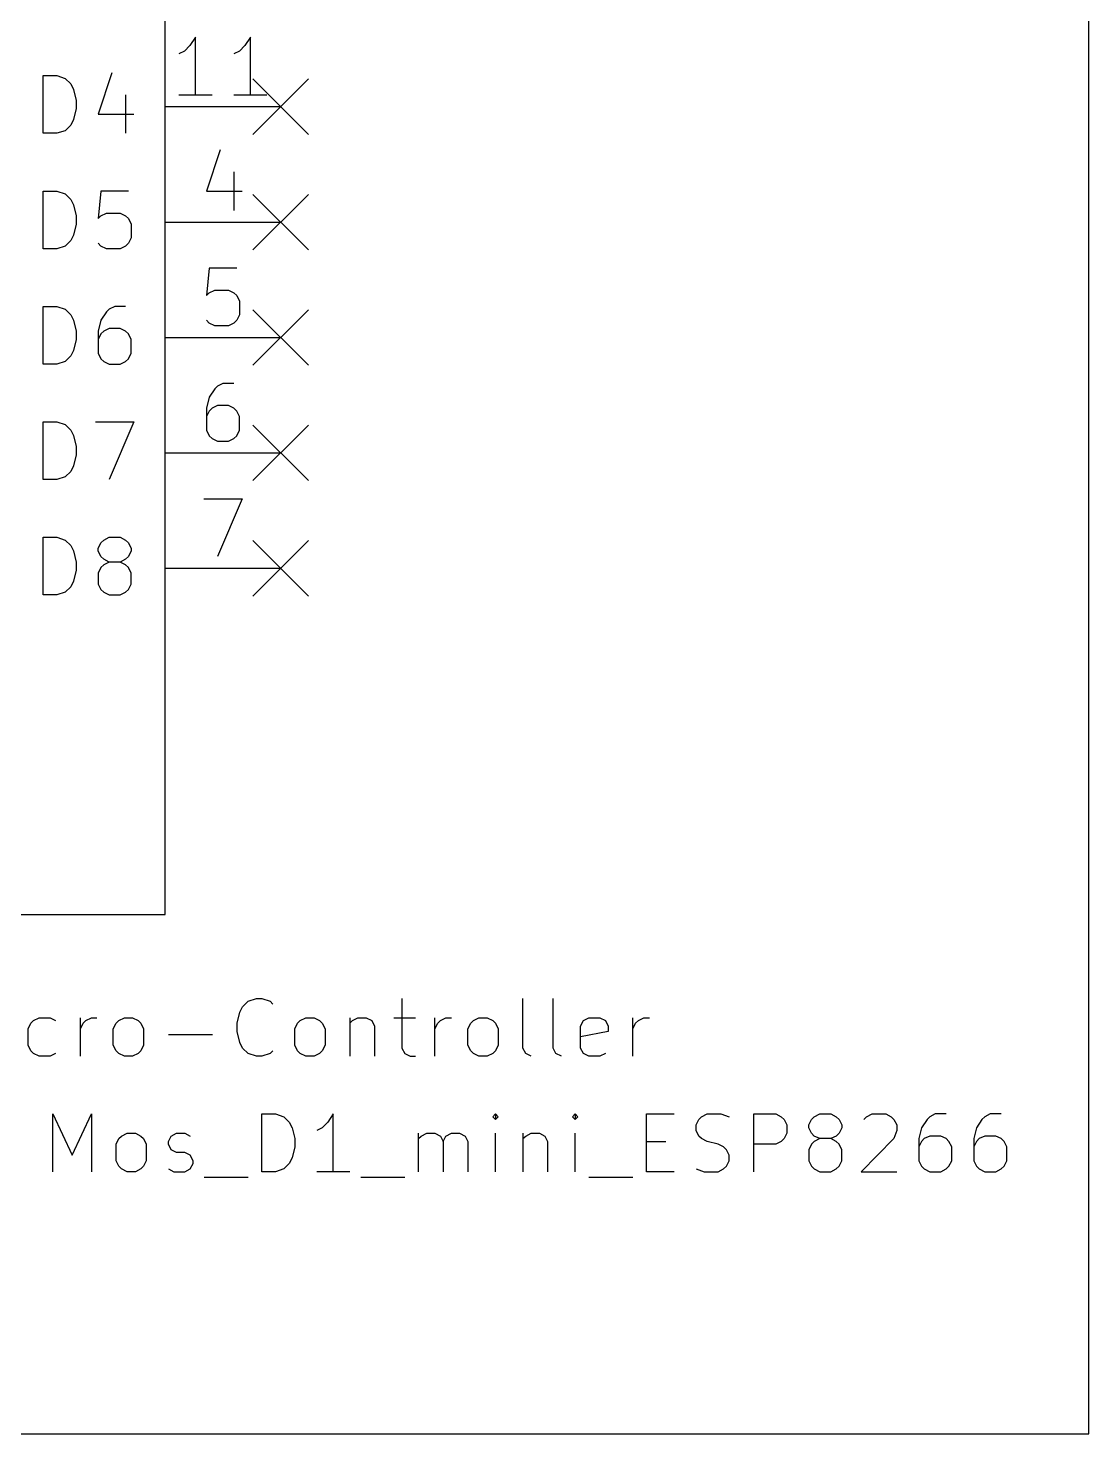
# Model space of a CAD drawing. Extents: x 0.4 to 11.3, y -7.9 to -0.4.
# Drawn here: x 4.981 to 5.9, y -5.8 to -4.582 of the extents above; entities that cross this region are included whole.
import ezdxf

# ---------------------------------------------------------------- set-up
doc = ezdxf.new("R2010")
doc.units = 0
doc.header["$MEASUREMENT"] = 0
for name, color, linetype in [('BLUE2', 5, 'CONTINUOUS'), ('BLUE3', 171, 'CONTINUOUS'), ('CYAN2', 4, 'CONTINUOUS'), ('LYELLOW', 51, 'CONTINUOUS'), ('RED2', 1, 'CONTINUOUS'), ('RED3', 11, 'CONTINUOUS')]:
    doc.layers.add(name, color=color, linetype=linetype)

msp = doc.modelspace()

# ---------------------------------------------------------------- linework, layer by layer
at = {"layer": 'BLUE2', "linetype": 'CONTINUOUS'}
for p, q in [((5.176, -4.626), (5.224, -4.674)), ((5.224, -4.626), (5.176, -4.674)), ((5.176, -4.726), (5.224, -4.774)), ((5.224, -4.726), (5.176, -4.774)), ((5.176, -4.826), (5.224, -4.874)), ((5.224, -4.826), (5.176, -4.874)), ((5.176, -4.926), (5.224, -4.974)), ((5.224, -4.926), (5.176, -4.974)), ((5.176, -5.026), (5.224, -5.074)), ((5.224, -5.026), (5.176, -5.074))]:
    msp.add_line(p, q, dxfattribs=at)
at = {"layer": 'BLUE3', "linetype": 'CONTINUOUS'}
for p, q in [((5.9, -5.8), (5.9, -3.45)), ((3.8, -5.8), (5.9, -5.8))]:
    msp.add_line(p, q, dxfattribs=at)
at = {"layer": 'CYAN2', "linetype": 'CONTINUOUS'}
for p, q in [((4.9943, -4.6731), (4.9943, -4.6231)), ((4.9943, -4.6231), (5.0062, -4.6231)), ((4.9943, -4.6731), (4.9943, -4.6231)), ((4.9943, -4.6231), (5.0062, -4.6231)), ((5.0062, -4.6231), (5.0133, -4.6255)), ((5.0062, -4.6231), (5.0133, -4.6255)), ((5.0133, -4.6255), (5.0181, -4.6303)), ((5.0133, -4.6255), (5.0181, -4.6303)), ((5.0538, -4.6208), (5.0419, -4.6565)), ((5.0538, -4.6208), (5.0419, -4.6565)), ((5.0181, -4.6303), (5.0205, -4.635)), ((5.0181, -4.6303), (5.0205, -4.635)), ((5.0205, -4.635), (5.0229, -4.6446)), ((5.0205, -4.635), (5.0229, -4.6446)), ((5.0657, -4.6398), (5.0657, -4.6731)), ((5.0657, -4.6398), (5.0657, -4.6731)), ((5.0229, -4.6517), (5.0205, -4.6612)), ((5.0229, -4.6517), (5.0205, -4.6612)), ((5.0229, -4.6446), (5.0229, -4.6517)), ((5.0229, -4.6446), (5.0229, -4.6517)), ((5.0205, -4.6612), (5.0181, -4.666)), ((5.0205, -4.6612), (5.0181, -4.666)), ((5.0419, -4.6565), (5.0729, -4.6565)), ((5.0419, -4.6565), (5.0729, -4.6565)), ((5.0062, -4.6731), (4.9943, -4.6731)), ((5.0062, -4.6731), (4.9943, -4.6731)), ((5.0133, -4.6708), (5.0062, -4.6731)), ((5.0133, -4.6708), (5.0062, -4.6731)), ((5.0181, -4.666), (5.0133, -4.6708)), ((5.0181, -4.666), (5.0133, -4.6708)), ((4.9943, -4.7731), (4.9943, -4.7231)), ((4.9943, -4.7231), (5.0062, -4.7231)), ((4.9943, -4.7731), (4.9943, -4.7231)), ((4.9943, -4.7231), (5.0062, -4.7231)), ((5.0062, -4.7231), (5.0133, -4.7255)), ((5.0062, -4.7231), (5.0133, -4.7255)), ((5.0133, -4.7255), (5.0181, -4.7303)), ((5.0133, -4.7255), (5.0181, -4.7303)), ((5.0443, -4.7231), (5.0419, -4.7469)), ((5.0443, -4.7231), (5.0419, -4.7469)), ((5.0681, -4.7231), (5.0443, -4.7231)), ((5.0681, -4.7231), (5.0443, -4.7231)), ((5.0181, -4.7303), (5.0205, -4.735)), ((5.0181, -4.7303), (5.0205, -4.735)), ((5.0205, -4.735), (5.0229, -4.7446)), ((5.0205, -4.735), (5.0229, -4.7446)), ((5.0229, -4.7446), (5.0229, -4.7517)), ((5.0229, -4.7446), (5.0229, -4.7517)), ((5.0419, -4.7469), (5.0443, -4.7446)), ((5.0419, -4.7469), (5.0443, -4.7446)), ((5.0443, -4.7446), (5.049, -4.7422)), ((5.0443, -4.7446), (5.049, -4.7422)), ((5.049, -4.7422), (5.061, -4.7422)), ((5.049, -4.7422), (5.061, -4.7422)), ((5.061, -4.7422), (5.0657, -4.7446)), ((5.061, -4.7422), (5.0657, -4.7446)), ((5.0657, -4.7446), (5.0681, -4.7469)), ((5.0657, -4.7446), (5.0681, -4.7469)), ((5.0681, -4.7469), (5.0705, -4.7517)), ((5.0681, -4.7469), (5.0705, -4.7517)), ((5.0205, -4.7612), (5.0181, -4.766)), ((5.0205, -4.7612), (5.0181, -4.766)), ((5.0229, -4.7517), (5.0205, -4.7612)), ((5.0229, -4.7517), (5.0205, -4.7612)), ((5.0705, -4.7517), (5.0705, -4.7636)), ((5.0705, -4.7517), (5.0705, -4.7636)), ((5.0062, -4.7731), (4.9943, -4.7731)), ((5.0062, -4.7731), (4.9943, -4.7731)), ((5.0133, -4.7708), (5.0062, -4.7731)), ((5.0133, -4.7708), (5.0062, -4.7731)), ((5.0181, -4.766), (5.0133, -4.7708)), ((5.0181, -4.766), (5.0133, -4.7708)), ((5.0443, -4.7708), (5.0419, -4.7684)), ((5.0443, -4.7708), (5.0419, -4.7684)), ((5.049, -4.7731), (5.0443, -4.7708)), ((5.049, -4.7731), (5.0443, -4.7708)), ((5.061, -4.7731), (5.049, -4.7731)), ((5.061, -4.7731), (5.049, -4.7731)), ((5.0657, -4.7708), (5.061, -4.7731)), ((5.0657, -4.7708), (5.061, -4.7731)), ((5.0681, -4.7684), (5.0657, -4.7708)), ((5.0681, -4.7684), (5.0657, -4.7708)), ((5.0705, -4.7636), (5.0681, -4.7684)), ((5.0705, -4.7636), (5.0681, -4.7684)), ((4.9943, -4.8731), (4.9943, -4.8231)), ((4.9943, -4.8231), (5.0062, -4.8231)), ((4.9943, -4.8731), (4.9943, -4.8231)), ((4.9943, -4.8231), (5.0062, -4.8231)), ((5.0062, -4.8231), (5.0133, -4.8255)), ((5.0062, -4.8231), (5.0133, -4.8255)), ((5.0562, -4.8231), (5.0514, -4.8255)), ((5.0562, -4.8231), (5.0514, -4.8255)), ((5.0657, -4.8231), (5.0562, -4.8231)), ((5.0657, -4.8231), (5.0562, -4.8231)), ((5.0133, -4.8255), (5.0181, -4.8303)), ((5.0133, -4.8255), (5.0181, -4.8303)), ((5.0181, -4.8303), (5.0205, -4.835)), ((5.0181, -4.8303), (5.0205, -4.835)), ((5.0205, -4.835), (5.0229, -4.8446)), ((5.0205, -4.835), (5.0229, -4.8446)), ((5.0443, -4.835), (5.0419, -4.8446)), ((5.0443, -4.835), (5.0419, -4.8446)), ((5.049, -4.8279), (5.0443, -4.835)), ((5.049, -4.8279), (5.0443, -4.835)), ((5.0514, -4.8255), (5.049, -4.8279)), ((5.0514, -4.8255), (5.049, -4.8279)), ((5.0229, -4.8446), (5.0229, -4.8517)), ((5.0229, -4.8446), (5.0229, -4.8517)), ((5.0419, -4.8446), (5.0419, -4.8636)), ((5.0419, -4.8446), (5.0419, -4.8636)), ((5.0443, -4.8469), (5.0419, -4.8517)), ((5.0443, -4.8469), (5.0419, -4.8517)), ((5.0467, -4.8446), (5.0443, -4.8469)), ((5.0467, -4.8446), (5.0443, -4.8469)), ((5.0514, -4.8422), (5.0467, -4.8446)), ((5.0514, -4.8422), (5.0467, -4.8446)), ((5.061, -4.8422), (5.0514, -4.8422)), ((5.061, -4.8422), (5.0514, -4.8422)), ((5.0657, -4.8446), (5.061, -4.8422)), ((5.0657, -4.8446), (5.061, -4.8422)), ((5.0681, -4.8469), (5.0657, -4.8446)), ((5.0681, -4.8469), (5.0657, -4.8446)), ((5.0705, -4.8517), (5.0681, -4.8469)), ((5.0705, -4.8517), (5.0681, -4.8469)), ((5.0229, -4.8517), (5.0205, -4.8612)), ((5.0229, -4.8517), (5.0205, -4.8612)), ((5.0705, -4.8636), (5.0705, -4.8517)), ((5.0705, -4.8636), (5.0705, -4.8517)), ((5.0133, -4.8708), (5.0062, -4.8731)), ((5.0133, -4.8708), (5.0062, -4.8731)), ((5.0181, -4.866), (5.0133, -4.8708)), ((5.0181, -4.866), (5.0133, -4.8708)), ((5.0205, -4.8612), (5.0181, -4.866)), ((5.0205, -4.8612), (5.0181, -4.866)), ((5.0419, -4.8636), (5.0443, -4.8684)), ((5.0419, -4.8636), (5.0443, -4.8684)), ((5.0443, -4.8684), (5.0467, -4.8708)), ((5.0443, -4.8684), (5.0467, -4.8708)), ((5.0467, -4.8708), (5.0514, -4.8731)), ((5.0467, -4.8708), (5.0514, -4.8731)), ((5.061, -4.8731), (5.0657, -4.8708)), ((5.061, -4.8731), (5.0657, -4.8708)), ((5.0657, -4.8708), (5.0681, -4.8684)), ((5.0657, -4.8708), (5.0681, -4.8684)), ((5.0681, -4.8684), (5.0705, -4.8636)), ((5.0681, -4.8684), (5.0705, -4.8636)), ((5.0062, -4.8731), (4.9943, -4.8731)), ((5.0062, -4.8731), (4.9943, -4.8731)), ((5.0514, -4.8731), (5.061, -4.8731)), ((5.0514, -4.8731), (5.061, -4.8731)), ((4.9943, -4.9731), (4.9943, -4.9231)), ((4.9943, -4.9231), (5.0062, -4.9231)), ((4.9943, -4.9731), (4.9943, -4.9231)), ((4.9943, -4.9231), (5.0062, -4.9231)), ((5.0062, -4.9231), (5.0133, -4.9255)), ((5.0062, -4.9231), (5.0133, -4.9255)), ((5.0133, -4.9255), (5.0181, -4.9303)), ((5.0133, -4.9255), (5.0181, -4.9303)), ((5.0181, -4.9303), (5.0205, -4.935)), ((5.0181, -4.9303), (5.0205, -4.935)), ((5.0395, -4.9231), (5.0729, -4.9231)), ((5.0395, -4.9231), (5.0729, -4.9231)), ((5.0729, -4.9231), (5.0514, -4.9731)), ((5.0729, -4.9231), (5.0514, -4.9731)), ((5.0205, -4.935), (5.0229, -4.9446)), ((5.0205, -4.935), (5.0229, -4.9446)), ((5.0229, -4.9446), (5.0229, -4.9517)), ((5.0229, -4.9446), (5.0229, -4.9517)), ((5.0229, -4.9517), (5.0205, -4.9612)), ((5.0229, -4.9517), (5.0205, -4.9612)), ((5.0181, -4.966), (5.0133, -4.9708)), ((5.0181, -4.966), (5.0133, -4.9708)), ((5.0205, -4.9612), (5.0181, -4.966)), ((5.0205, -4.9612), (5.0181, -4.966)), ((5.0062, -4.9731), (4.9943, -4.9731)), ((5.0062, -4.9731), (4.9943, -4.9731)), ((5.0133, -4.9708), (5.0062, -4.9731)), ((5.0133, -4.9708), (5.0062, -4.9731)), ((4.9943, -5.0731), (4.9943, -5.0231)), ((4.9943, -5.0231), (5.0062, -5.0231)), ((4.9943, -5.0731), (4.9943, -5.0231)), ((4.9943, -5.0231), (5.0062, -5.0231)), ((5.0062, -5.0231), (5.0133, -5.0255)), ((5.0062, -5.0231), (5.0133, -5.0255)), ((5.0133, -5.0255), (5.0181, -5.0303)), ((5.0133, -5.0255), (5.0181, -5.0303)), ((5.0181, -5.0303), (5.0205, -5.035)), ((5.0181, -5.0303), (5.0205, -5.035)), ((5.0419, -5.0327), (5.0443, -5.0279)), ((5.0419, -5.0327), (5.0443, -5.0279)), ((5.0443, -5.0279), (5.0467, -5.0255)), ((5.0443, -5.0279), (5.0467, -5.0255)), ((5.0467, -5.0255), (5.0514, -5.0231)), ((5.0467, -5.0255), (5.0514, -5.0231)), ((5.0514, -5.0231), (5.061, -5.0231)), ((5.0514, -5.0231), (5.061, -5.0231)), ((5.061, -5.0231), (5.0657, -5.0255)), ((5.061, -5.0231), (5.0657, -5.0255)), ((5.0657, -5.0255), (5.0681, -5.0279)), ((5.0657, -5.0255), (5.0681, -5.0279)), ((5.0681, -5.0279), (5.0705, -5.0327)), ((5.0681, -5.0279), (5.0705, -5.0327)), ((5.0205, -5.035), (5.0229, -5.0446)), ((5.0205, -5.035), (5.0229, -5.0446)), ((5.0419, -5.035), (5.0419, -5.0327)), ((5.0419, -5.035), (5.0419, -5.0327)), ((5.0443, -5.0398), (5.0419, -5.035)), ((5.0443, -5.0398), (5.0419, -5.035)), ((5.0467, -5.0422), (5.0443, -5.0398)), ((5.0467, -5.0422), (5.0443, -5.0398)), ((5.0514, -5.0446), (5.0467, -5.0422)), ((5.0514, -5.0446), (5.0467, -5.0422)), ((5.0657, -5.0422), (5.061, -5.0446)), ((5.0657, -5.0422), (5.061, -5.0446)), ((5.0681, -5.0398), (5.0657, -5.0422)), ((5.0681, -5.0398), (5.0657, -5.0422)), ((5.0705, -5.035), (5.0681, -5.0398)), ((5.0705, -5.035), (5.0681, -5.0398)), ((5.0705, -5.0327), (5.0705, -5.035)), ((5.0705, -5.0327), (5.0705, -5.035)), ((5.0229, -5.0517), (5.0205, -5.0612)), ((5.0229, -5.0517), (5.0205, -5.0612)), ((5.0229, -5.0446), (5.0229, -5.0517)), ((5.0229, -5.0446), (5.0229, -5.0517)), ((5.0443, -5.0493), (5.0419, -5.0541)), ((5.0443, -5.0493), (5.0419, -5.0541)), ((5.0419, -5.0541), (5.0419, -5.0636)), ((5.0419, -5.0541), (5.0419, -5.0636)), ((5.0467, -5.0469), (5.0443, -5.0493)), ((5.0467, -5.0469), (5.0443, -5.0493)), ((5.0514, -5.0446), (5.0467, -5.0469)), ((5.0514, -5.0446), (5.0467, -5.0469)), ((5.061, -5.0446), (5.0514, -5.0446)), ((5.061, -5.0446), (5.0514, -5.0446)), ((5.0657, -5.0469), (5.061, -5.0446)), ((5.0657, -5.0469), (5.061, -5.0446)), ((5.0681, -5.0493), (5.0657, -5.0469)), ((5.0681, -5.0493), (5.0657, -5.0469)), ((5.0705, -5.0541), (5.0681, -5.0493)), ((5.0705, -5.0541), (5.0681, -5.0493)), ((5.0705, -5.0636), (5.0705, -5.0541)), ((5.0705, -5.0636), (5.0705, -5.0541)), ((5.0181, -5.066), (5.0133, -5.0708)), ((5.0181, -5.066), (5.0133, -5.0708)), ((5.0205, -5.0612), (5.0181, -5.066)), ((5.0205, -5.0612), (5.0181, -5.066)), ((5.0419, -5.0636), (5.0443, -5.0684)), ((5.0419, -5.0636), (5.0443, -5.0684)), ((5.0681, -5.0684), (5.0705, -5.0636)), ((5.0681, -5.0684), (5.0705, -5.0636)), ((5.0062, -5.0731), (4.9943, -5.0731)), ((5.0062, -5.0731), (4.9943, -5.0731)), ((5.0133, -5.0708), (5.0062, -5.0731)), ((5.0133, -5.0708), (5.0062, -5.0731)), ((5.0443, -5.0684), (5.0467, -5.0708)), ((5.0443, -5.0684), (5.0467, -5.0708)), ((5.0467, -5.0708), (5.0514, -5.0731)), ((5.0467, -5.0708), (5.0514, -5.0731)), ((5.0514, -5.0731), (5.061, -5.0731)), ((5.0514, -5.0731), (5.061, -5.0731)), ((5.061, -5.0731), (5.0657, -5.0708)), ((5.061, -5.0731), (5.0657, -5.0708)), ((5.0657, -5.0708), (5.0681, -5.0684)), ((5.0657, -5.0708), (5.0681, -5.0684)), ((5.1646, -5.4347), (5.1669, -5.4299)), ((5.1646, -5.4347), (5.1669, -5.4299)), ((5.1669, -5.4299), (5.1717, -5.4252)), ((5.1669, -5.4299), (5.1717, -5.4252)), ((5.1717, -5.4252), (5.1789, -5.4228)), ((5.1717, -5.4252), (5.1789, -5.4228)), ((5.1789, -5.4228), (5.1836, -5.4228)), ((5.1789, -5.4228), (5.1836, -5.4228)), ((5.1836, -5.4228), (5.1908, -5.4252)), ((5.1836, -5.4228), (5.1908, -5.4252)), ((5.1908, -5.4252), (5.1931, -5.4276)), ((5.1908, -5.4252), (5.1931, -5.4276)), ((5.305, -5.4228), (5.305, -5.4657)), ((5.305, -5.4228), (5.305, -5.4657)), ((5.4098, -5.4657), (5.4098, -5.4228)), ((5.4098, -5.4657), (5.4098, -5.4228)), ((5.436, -5.4657), (5.436, -5.4228)), ((5.436, -5.4657), (5.436, -5.4228)), ((4.9812, -5.449), (4.9836, -5.4442)), ((4.9812, -5.449), (4.9836, -5.4442)), ((4.9836, -5.4442), (4.986, -5.4419)), ((4.9836, -5.4442), (4.986, -5.4419)), ((4.986, -5.4419), (4.9908, -5.4395)), ((4.986, -5.4419), (4.9908, -5.4395)), ((4.9908, -5.4395), (5.0003, -5.4395)), ((4.9908, -5.4395), (5.0003, -5.4395)), ((5.0003, -5.4395), (5.005, -5.4419)), ((5.0003, -5.4395), (5.005, -5.4419)), ((5.0265, -5.4728), (5.0265, -5.4395)), ((5.0265, -5.4728), (5.0265, -5.4395)), ((5.0265, -5.449), (5.0289, -5.4442)), ((5.0265, -5.449), (5.0289, -5.4442)), ((5.0289, -5.4442), (5.0312, -5.4419)), ((5.0289, -5.4442), (5.0312, -5.4419)), ((5.0312, -5.4419), (5.036, -5.4395)), ((5.0312, -5.4419), (5.036, -5.4395)), ((5.036, -5.4395), (5.0408, -5.4395)), ((5.036, -5.4395), (5.0408, -5.4395)), ((5.055, -5.449), (5.0574, -5.4442)), ((5.055, -5.449), (5.0574, -5.4442)), ((5.0574, -5.4442), (5.0598, -5.4419)), ((5.0574, -5.4442), (5.0598, -5.4419)), ((5.0598, -5.4419), (5.0646, -5.4395)), ((5.0598, -5.4419), (5.0646, -5.4395)), ((5.0646, -5.4395), (5.0717, -5.4395)), ((5.0646, -5.4395), (5.0717, -5.4395)), ((5.0717, -5.4395), (5.0765, -5.4419)), ((5.0717, -5.4395), (5.0765, -5.4419)), ((5.0765, -5.4419), (5.0789, -5.4442)), ((5.0765, -5.4419), (5.0789, -5.4442)), ((5.0789, -5.4442), (5.0812, -5.449)), ((5.0789, -5.4442), (5.0812, -5.449)), ((5.1622, -5.4442), (5.1646, -5.4347)), ((5.1622, -5.4442), (5.1646, -5.4347)), ((5.1622, -5.4514), (5.1622, -5.4442)), ((5.1622, -5.4514), (5.1622, -5.4442)), ((5.2122, -5.449), (5.2146, -5.4442)), ((5.2122, -5.449), (5.2146, -5.4442)), ((5.2146, -5.4442), (5.2169, -5.4419)), ((5.2146, -5.4442), (5.2169, -5.4419)), ((5.2169, -5.4419), (5.2217, -5.4395)), ((5.2169, -5.4419), (5.2217, -5.4395)), ((5.2217, -5.4395), (5.2289, -5.4395)), ((5.2217, -5.4395), (5.2289, -5.4395)), ((5.2289, -5.4395), (5.2336, -5.4419)), ((5.2289, -5.4395), (5.2336, -5.4419)), ((5.2336, -5.4419), (5.236, -5.4442)), ((5.2336, -5.4419), (5.236, -5.4442)), ((5.236, -5.4442), (5.2384, -5.449)), ((5.236, -5.4442), (5.2384, -5.449)), ((5.2598, -5.4395), (5.2598, -5.4728)), ((5.2598, -5.4395), (5.2598, -5.4728)), ((5.2598, -5.4442), (5.2622, -5.4419)), ((5.2598, -5.4442), (5.2622, -5.4419)), ((5.2622, -5.4419), (5.2669, -5.4395)), ((5.2622, -5.4419), (5.2669, -5.4395)), ((5.2669, -5.4395), (5.2741, -5.4395)), ((5.2669, -5.4395), (5.2741, -5.4395)), ((5.2741, -5.4395), (5.2789, -5.4419)), ((5.2741, -5.4395), (5.2789, -5.4419)), ((5.2789, -5.4419), (5.2812, -5.4466)), ((5.2789, -5.4419), (5.2812, -5.4466)), ((5.2979, -5.4395), (5.3169, -5.4395)), ((5.2979, -5.4395), (5.3169, -5.4395)), ((5.3336, -5.4728), (5.3336, -5.4395)), ((5.3336, -5.4728), (5.3336, -5.4395)), ((5.3336, -5.449), (5.336, -5.4442)), ((5.3336, -5.449), (5.336, -5.4442)), ((5.336, -5.4442), (5.3384, -5.4419)), ((5.336, -5.4442), (5.3384, -5.4419)), ((5.3384, -5.4419), (5.3431, -5.4395)), ((5.3384, -5.4419), (5.3431, -5.4395)), ((5.3431, -5.4395), (5.3479, -5.4395)), ((5.3431, -5.4395), (5.3479, -5.4395)), ((5.3622, -5.449), (5.3646, -5.4442)), ((5.3622, -5.449), (5.3646, -5.4442)), ((5.3646, -5.4442), (5.3669, -5.4419)), ((5.3646, -5.4442), (5.3669, -5.4419)), ((5.3669, -5.4419), (5.3717, -5.4395)), ((5.3669, -5.4419), (5.3717, -5.4395)), ((5.3717, -5.4395), (5.3789, -5.4395)), ((5.3717, -5.4395), (5.3789, -5.4395)), ((5.3789, -5.4395), (5.3836, -5.4419)), ((5.3789, -5.4395), (5.3836, -5.4419)), ((5.3836, -5.4419), (5.386, -5.4442)), ((5.3836, -5.4419), (5.386, -5.4442)), ((5.386, -5.4442), (5.3884, -5.449)), ((5.386, -5.4442), (5.3884, -5.449)), ((5.4598, -5.4466), (5.4622, -5.4419)), ((5.4598, -5.4466), (5.4622, -5.4419)), ((5.4622, -5.4419), (5.4669, -5.4395)), ((5.4622, -5.4419), (5.4669, -5.4395)), ((5.4669, -5.4395), (5.4765, -5.4395)), ((5.4669, -5.4395), (5.4765, -5.4395)), ((5.4765, -5.4395), (5.4812, -5.4419)), ((5.4765, -5.4395), (5.4812, -5.4419)), ((5.4812, -5.4419), (5.4836, -5.4466)), ((5.4812, -5.4419), (5.4836, -5.4466)), ((5.505, -5.4728), (5.505, -5.4395)), ((5.505, -5.4728), (5.505, -5.4395)), ((5.505, -5.449), (5.5074, -5.4442)), ((5.505, -5.449), (5.5074, -5.4442)), ((5.5074, -5.4442), (5.5098, -5.4419)), ((5.5074, -5.4442), (5.5098, -5.4419)), ((5.5098, -5.4419), (5.5146, -5.4395)), ((5.5098, -5.4419), (5.5146, -5.4395)), ((5.5146, -5.4395), (5.5193, -5.4395)), ((5.5146, -5.4395), (5.5193, -5.4395)), ((4.9812, -5.4633), (4.9812, -5.449)), ((4.9812, -5.4633), (4.9812, -5.449)), ((5.055, -5.4633), (5.055, -5.449)), ((5.055, -5.4633), (5.055, -5.449)), ((5.0812, -5.449), (5.0812, -5.4633)), ((5.0812, -5.449), (5.0812, -5.4633)), ((5.1027, -5.4538), (5.1408, -5.4538)), ((5.1027, -5.4538), (5.1408, -5.4538)), ((5.1646, -5.4609), (5.1622, -5.4514)), ((5.1646, -5.4609), (5.1622, -5.4514)), ((5.2122, -5.4633), (5.2122, -5.449)), ((5.2122, -5.4633), (5.2122, -5.449)), ((5.2384, -5.449), (5.2384, -5.4633)), ((5.2384, -5.449), (5.2384, -5.4633)), ((5.2812, -5.4466), (5.2812, -5.4728)), ((5.2812, -5.4466), (5.2812, -5.4728)), ((5.3622, -5.4633), (5.3622, -5.449)), ((5.3622, -5.4633), (5.3622, -5.449)), ((5.3884, -5.449), (5.3884, -5.4633)), ((5.3884, -5.449), (5.3884, -5.4633)), ((5.4598, -5.4657), (5.4598, -5.4466)), ((5.4598, -5.4657), (5.4598, -5.4466)), ((5.4836, -5.4514), (5.4598, -5.4561)), ((5.4836, -5.4514), (5.4598, -5.4561)), ((5.4836, -5.4466), (5.4836, -5.4514)), ((5.4836, -5.4466), (5.4836, -5.4514)), ((4.9836, -5.468), (4.9812, -5.4633)), ((4.9836, -5.468), (4.9812, -5.4633)), ((4.986, -5.4704), (4.9836, -5.468)), ((4.986, -5.4704), (4.9836, -5.468)), ((5.0574, -5.468), (5.055, -5.4633)), ((5.0574, -5.468), (5.055, -5.4633)), ((5.0598, -5.4704), (5.0574, -5.468)), ((5.0598, -5.4704), (5.0574, -5.468)), ((5.0789, -5.468), (5.0765, -5.4704)), ((5.0789, -5.468), (5.0765, -5.4704)), ((5.0812, -5.4633), (5.0789, -5.468)), ((5.0812, -5.4633), (5.0789, -5.468)), ((5.1669, -5.4657), (5.1646, -5.4609)), ((5.1669, -5.4657), (5.1646, -5.4609)), ((5.1717, -5.4704), (5.1669, -5.4657)), ((5.1717, -5.4704), (5.1669, -5.4657)), ((5.1931, -5.468), (5.1908, -5.4704)), ((5.1931, -5.468), (5.1908, -5.4704)), ((5.2146, -5.468), (5.2122, -5.4633)), ((5.2146, -5.468), (5.2122, -5.4633)), ((5.2169, -5.4704), (5.2146, -5.468)), ((5.2169, -5.4704), (5.2146, -5.468)), ((5.236, -5.468), (5.2336, -5.4704)), ((5.236, -5.468), (5.2336, -5.4704)), ((5.2384, -5.4633), (5.236, -5.468)), ((5.2384, -5.4633), (5.236, -5.468)), ((5.305, -5.4657), (5.3074, -5.4704)), ((5.305, -5.4657), (5.3074, -5.4704)), ((5.3646, -5.468), (5.3622, -5.4633)), ((5.3646, -5.468), (5.3622, -5.4633)), ((5.3669, -5.4704), (5.3646, -5.468)), ((5.3669, -5.4704), (5.3646, -5.468)), ((5.386, -5.468), (5.3836, -5.4704)), ((5.386, -5.468), (5.3836, -5.4704)), ((5.3884, -5.4633), (5.386, -5.468)), ((5.3884, -5.4633), (5.386, -5.468)), ((5.4122, -5.4704), (5.4098, -5.4657)), ((5.4122, -5.4704), (5.4098, -5.4657)), ((5.4384, -5.4704), (5.436, -5.4657)), ((5.4384, -5.4704), (5.436, -5.4657)), ((5.4622, -5.4704), (5.4598, -5.4657)), ((5.4622, -5.4704), (5.4598, -5.4657)), ((4.9908, -5.4728), (4.986, -5.4704)), ((4.9908, -5.4728), (4.986, -5.4704)), ((5.0003, -5.4728), (4.9908, -5.4728)), ((5.0003, -5.4728), (4.9908, -5.4728)), ((5.005, -5.4704), (5.0003, -5.4728)), ((5.005, -5.4704), (5.0003, -5.4728)), ((5.0646, -5.4728), (5.0598, -5.4704)), ((5.0646, -5.4728), (5.0598, -5.4704)), ((5.0717, -5.4728), (5.0646, -5.4728)), ((5.0717, -5.4728), (5.0646, -5.4728)), ((5.0765, -5.4704), (5.0717, -5.4728)), ((5.0765, -5.4704), (5.0717, -5.4728)), ((5.1789, -5.4728), (5.1717, -5.4704)), ((5.1789, -5.4728), (5.1717, -5.4704)), ((5.1836, -5.4728), (5.1789, -5.4728)), ((5.1836, -5.4728), (5.1789, -5.4728)), ((5.1908, -5.4704), (5.1836, -5.4728)), ((5.1908, -5.4704), (5.1836, -5.4728)), ((5.2217, -5.4728), (5.2169, -5.4704)), ((5.2217, -5.4728), (5.2169, -5.4704)), ((5.2289, -5.4728), (5.2217, -5.4728)), ((5.2289, -5.4728), (5.2217, -5.4728)), ((5.2336, -5.4704), (5.2289, -5.4728)), ((5.2336, -5.4704), (5.2289, -5.4728)), ((5.3074, -5.4704), (5.3122, -5.4728)), ((5.3074, -5.4704), (5.3122, -5.4728)), ((5.3122, -5.4728), (5.3169, -5.4728)), ((5.3122, -5.4728), (5.3169, -5.4728)), ((5.3717, -5.4728), (5.3669, -5.4704)), ((5.3717, -5.4728), (5.3669, -5.4704)), ((5.3789, -5.4728), (5.3717, -5.4728)), ((5.3789, -5.4728), (5.3717, -5.4728)), ((5.3836, -5.4704), (5.3789, -5.4728)), ((5.3836, -5.4704), (5.3789, -5.4728)), ((5.4169, -5.4728), (5.4122, -5.4704)), ((5.4169, -5.4728), (5.4122, -5.4704)), ((5.4431, -5.4728), (5.4384, -5.4704)), ((5.4431, -5.4728), (5.4384, -5.4704)), ((5.4669, -5.4728), (5.4622, -5.4704)), ((5.4669, -5.4728), (5.4622, -5.4704)), ((5.4765, -5.4728), (5.4669, -5.4728)), ((5.4765, -5.4728), (5.4669, -5.4728)), ((5.4812, -5.4704), (5.4765, -5.4728)), ((5.4812, -5.4704), (5.4765, -5.4728)), ((5.0027, -5.5728), (5.0027, -5.5228)), ((5.0027, -5.5228), (5.0193, -5.5585)), ((5.0027, -5.5728), (5.0027, -5.5228)), ((5.0027, -5.5228), (5.0193, -5.5585)), ((5.0193, -5.5585), (5.036, -5.5228)), ((5.0193, -5.5585), (5.036, -5.5228)), ((5.036, -5.5228), (5.036, -5.5728)), ((5.036, -5.5228), (5.036, -5.5728)), ((5.1836, -5.5728), (5.1836, -5.5228)), ((5.1836, -5.5228), (5.1955, -5.5228)), ((5.1836, -5.5728), (5.1836, -5.5228)), ((5.1836, -5.5228), (5.1955, -5.5228)), ((5.1955, -5.5228), (5.2027, -5.5252)), ((5.1955, -5.5228), (5.2027, -5.5252)), ((5.2027, -5.5252), (5.2074, -5.5299)), ((5.2027, -5.5252), (5.2074, -5.5299)), ((5.2074, -5.5299), (5.2098, -5.5347)), ((5.2074, -5.5299), (5.2098, -5.5347)), ((5.2408, -5.5299), (5.236, -5.5347)), ((5.2408, -5.5299), (5.236, -5.5347)), ((5.2455, -5.5228), (5.2408, -5.5299)), ((5.2455, -5.5228), (5.2408, -5.5299)), ((5.2455, -5.5728), (5.2455, -5.5228)), ((5.2455, -5.5728), (5.2455, -5.5228)), ((5.386, -5.5228), (5.3836, -5.5252)), ((5.386, -5.5228), (5.3836, -5.5252)), ((5.3836, -5.5252), (5.386, -5.5276)), ((5.3836, -5.5252), (5.386, -5.5276)), ((5.3884, -5.5252), (5.386, -5.5228)), ((5.386, -5.5228), (5.386, -5.5276)), ((5.3884, -5.5252), (5.386, -5.5228)), ((5.386, -5.5228), (5.386, -5.5276)), ((5.386, -5.5276), (5.3884, -5.5252)), ((5.386, -5.5276), (5.3884, -5.5252)), ((5.455, -5.5228), (5.4527, -5.5252)), ((5.455, -5.5228), (5.4527, -5.5252)), ((5.4527, -5.5252), (5.455, -5.5276)), ((5.4527, -5.5252), (5.455, -5.5276)), ((5.4574, -5.5252), (5.455, -5.5228)), ((5.455, -5.5228), (5.455, -5.5276)), ((5.4574, -5.5252), (5.455, -5.5228)), ((5.455, -5.5228), (5.455, -5.5276)), ((5.455, -5.5276), (5.4574, -5.5252)), ((5.455, -5.5276), (5.4574, -5.5252)), ((5.5169, -5.5728), (5.5169, -5.5228)), ((5.5169, -5.5228), (5.5408, -5.5228)), ((5.5169, -5.5728), (5.5169, -5.5228)), ((5.5169, -5.5228), (5.5408, -5.5228)), ((5.5598, -5.5323), (5.5622, -5.5276)), ((5.5598, -5.5323), (5.5622, -5.5276)), ((5.5622, -5.5276), (5.5646, -5.5252)), ((5.5622, -5.5276), (5.5646, -5.5252)), ((5.5646, -5.5252), (5.5693, -5.5228)), ((5.5646, -5.5252), (5.5693, -5.5228)), ((5.5693, -5.5228), (5.5812, -5.5228)), ((5.5693, -5.5228), (5.5812, -5.5228)), ((5.5812, -5.5228), (5.5884, -5.5252)), ((5.5812, -5.5228), (5.5884, -5.5252)), ((5.6098, -5.5728), (5.6098, -5.5228)), ((5.6098, -5.5228), (5.6288, -5.5228)), ((5.6098, -5.5728), (5.6098, -5.5228)), ((5.6098, -5.5228), (5.6288, -5.5228)), ((5.6288, -5.5228), (5.6336, -5.5252)), ((5.6288, -5.5228), (5.6336, -5.5252)), ((5.6336, -5.5252), (5.636, -5.5276)), ((5.6336, -5.5252), (5.636, -5.5276)), ((5.636, -5.5276), (5.6384, -5.5323)), ((5.636, -5.5276), (5.6384, -5.5323)), ((5.6574, -5.5323), (5.6598, -5.5276)), ((5.6574, -5.5323), (5.6598, -5.5276)), ((5.6598, -5.5276), (5.6622, -5.5252)), ((5.6598, -5.5276), (5.6622, -5.5252)), ((5.6622, -5.5252), (5.6669, -5.5228)), ((5.6622, -5.5252), (5.6669, -5.5228)), ((5.6669, -5.5228), (5.6765, -5.5228)), ((5.6669, -5.5228), (5.6765, -5.5228)), ((5.6765, -5.5228), (5.6812, -5.5252)), ((5.6765, -5.5228), (5.6812, -5.5252)), ((5.6812, -5.5252), (5.6836, -5.5276)), ((5.6812, -5.5252), (5.6836, -5.5276)), ((5.6836, -5.5276), (5.686, -5.5323)), ((5.6836, -5.5276), (5.686, -5.5323)), ((5.705, -5.5276), (5.7074, -5.5252)), ((5.705, -5.5276), (5.7074, -5.5252)), ((5.7074, -5.5252), (5.7122, -5.5228)), ((5.7074, -5.5252), (5.7122, -5.5228)), ((5.7122, -5.5228), (5.7241, -5.5228)), ((5.7122, -5.5228), (5.7241, -5.5228)), ((5.7241, -5.5228), (5.7288, -5.5252)), ((5.7241, -5.5228), (5.7288, -5.5252)), ((5.7288, -5.5252), (5.7312, -5.5276)), ((5.7288, -5.5252), (5.7312, -5.5276)), ((5.7312, -5.5276), (5.7336, -5.5323)), ((5.7312, -5.5276), (5.7336, -5.5323)), ((5.7598, -5.5276), (5.755, -5.5347)), ((5.7598, -5.5276), (5.755, -5.5347)), ((5.7622, -5.5252), (5.7598, -5.5276)), ((5.7622, -5.5252), (5.7598, -5.5276)), ((5.7669, -5.5228), (5.7622, -5.5252)), ((5.7669, -5.5228), (5.7622, -5.5252)), ((5.7765, -5.5228), (5.7669, -5.5228)), ((5.7765, -5.5228), (5.7669, -5.5228)), ((5.8074, -5.5276), (5.8026, -5.5347)), ((5.8074, -5.5276), (5.8026, -5.5347)), ((5.8098, -5.5252), (5.8074, -5.5276)), ((5.8098, -5.5252), (5.8074, -5.5276)), ((5.8146, -5.5228), (5.8098, -5.5252)), ((5.8146, -5.5228), (5.8098, -5.5252)), ((5.8241, -5.5228), (5.8146, -5.5228)), ((5.8241, -5.5228), (5.8146, -5.5228)), ((5.0598, -5.5442), (5.0622, -5.5419)), ((5.0598, -5.5442), (5.0622, -5.5419)), ((5.0622, -5.5419), (5.0669, -5.5395)), ((5.0622, -5.5419), (5.0669, -5.5395)), ((5.0669, -5.5395), (5.0741, -5.5395)), ((5.0669, -5.5395), (5.0741, -5.5395)), ((5.0741, -5.5395), (5.0789, -5.5419)), ((5.0741, -5.5395), (5.0789, -5.5419)), ((5.0789, -5.5419), (5.0812, -5.5442)), ((5.0789, -5.5419), (5.0812, -5.5442)), ((5.1027, -5.5466), (5.105, -5.5419)), ((5.1027, -5.5466), (5.105, -5.5419)), ((5.105, -5.5419), (5.1098, -5.5395)), ((5.105, -5.5419), (5.1098, -5.5395)), ((5.1098, -5.5395), (5.1169, -5.5395)), ((5.1098, -5.5395), (5.1169, -5.5395)), ((5.1169, -5.5395), (5.1217, -5.5419)), ((5.1169, -5.5395), (5.1217, -5.5419)), ((5.2098, -5.5347), (5.2122, -5.5442)), ((5.2098, -5.5347), (5.2122, -5.5442)), ((5.236, -5.5347), (5.2312, -5.5371)), ((5.236, -5.5347), (5.2312, -5.5371)), ((5.3193, -5.5728), (5.3193, -5.5395)), ((5.3193, -5.5728), (5.3193, -5.5395)), ((5.3193, -5.5442), (5.3217, -5.5419)), ((5.3193, -5.5442), (5.3217, -5.5419)), ((5.3217, -5.5419), (5.3265, -5.5395)), ((5.3217, -5.5419), (5.3265, -5.5395)), ((5.3265, -5.5395), (5.3336, -5.5395)), ((5.3265, -5.5395), (5.3336, -5.5395)), ((5.3336, -5.5395), (5.3384, -5.5419)), ((5.3336, -5.5395), (5.3384, -5.5419)), ((5.3384, -5.5419), (5.3408, -5.5466)), ((5.3384, -5.5419), (5.3408, -5.5466)), ((5.3408, -5.5466), (5.3431, -5.5419)), ((5.3408, -5.5466), (5.3431, -5.5419)), ((5.3431, -5.5419), (5.3479, -5.5395)), ((5.3431, -5.5419), (5.3479, -5.5395)), ((5.3479, -5.5395), (5.355, -5.5395)), ((5.3479, -5.5395), (5.355, -5.5395)), ((5.355, -5.5395), (5.3598, -5.5419)), ((5.355, -5.5395), (5.3598, -5.5419)), ((5.3598, -5.5419), (5.3622, -5.5466)), ((5.3598, -5.5419), (5.3622, -5.5466)), ((5.386, -5.5728), (5.386, -5.5395)), ((5.386, -5.5728), (5.386, -5.5395)), ((5.4098, -5.5395), (5.4098, -5.5728)), ((5.4098, -5.5395), (5.4098, -5.5728)), ((5.4098, -5.5442), (5.4122, -5.5419)), ((5.4098, -5.5442), (5.4122, -5.5419)), ((5.4122, -5.5419), (5.4169, -5.5395)), ((5.4122, -5.5419), (5.4169, -5.5395)), ((5.4169, -5.5395), (5.4241, -5.5395)), ((5.4169, -5.5395), (5.4241, -5.5395)), ((5.4241, -5.5395), (5.4288, -5.5419)), ((5.4241, -5.5395), (5.4288, -5.5419)), ((5.4288, -5.5419), (5.4312, -5.5466)), ((5.4288, -5.5419), (5.4312, -5.5466)), ((5.455, -5.5728), (5.455, -5.5395)), ((5.455, -5.5728), (5.455, -5.5395)), ((5.5598, -5.5371), (5.5598, -5.5323)), ((5.5598, -5.5371), (5.5598, -5.5323)), ((5.5622, -5.5419), (5.5598, -5.5371)), ((5.5622, -5.5419), (5.5598, -5.5371)), ((5.5646, -5.5442), (5.5622, -5.5419)), ((5.5646, -5.5442), (5.5622, -5.5419)), ((5.6384, -5.5395), (5.636, -5.5442)), ((5.6384, -5.5395), (5.636, -5.5442)), ((5.6384, -5.5323), (5.6384, -5.5395)), ((5.6384, -5.5323), (5.6384, -5.5395)), ((5.6574, -5.5347), (5.6574, -5.5323)), ((5.6574, -5.5347), (5.6574, -5.5323)), ((5.6598, -5.5395), (5.6574, -5.5347)), ((5.6598, -5.5395), (5.6574, -5.5347)), ((5.6622, -5.5419), (5.6598, -5.5395)), ((5.6622, -5.5419), (5.6598, -5.5395)), ((5.6669, -5.5442), (5.6622, -5.5419)), ((5.6669, -5.5442), (5.6622, -5.5419)), ((5.6812, -5.5419), (5.6765, -5.5442)), ((5.6812, -5.5419), (5.6765, -5.5442)), ((5.6836, -5.5395), (5.6812, -5.5419)), ((5.6836, -5.5395), (5.6812, -5.5419)), ((5.686, -5.5347), (5.6836, -5.5395)), ((5.686, -5.5347), (5.6836, -5.5395)), ((5.686, -5.5323), (5.686, -5.5347)), ((5.686, -5.5323), (5.686, -5.5347)), ((5.7336, -5.5371), (5.7312, -5.5442)), ((5.7336, -5.5371), (5.7312, -5.5442)), ((5.7336, -5.5323), (5.7336, -5.5371)), ((5.7336, -5.5323), (5.7336, -5.5371)), ((5.755, -5.5347), (5.7527, -5.5442)), ((5.755, -5.5347), (5.7527, -5.5442)), ((5.7622, -5.5419), (5.7574, -5.5442)), ((5.7622, -5.5419), (5.7574, -5.5442)), ((5.7717, -5.5419), (5.7622, -5.5419)), ((5.7717, -5.5419), (5.7622, -5.5419)), ((5.7765, -5.5442), (5.7717, -5.5419)), ((5.7765, -5.5442), (5.7717, -5.5419)), ((5.8026, -5.5347), (5.8003, -5.5442)), ((5.8026, -5.5347), (5.8003, -5.5442)), ((5.8098, -5.5419), (5.805, -5.5442)), ((5.8098, -5.5419), (5.805, -5.5442)), ((5.8193, -5.5419), (5.8098, -5.5419)), ((5.8193, -5.5419), (5.8098, -5.5419)), ((5.8241, -5.5442), (5.8193, -5.5419)), ((5.8241, -5.5442), (5.8193, -5.5419)), ((5.0574, -5.549), (5.0598, -5.5442)), ((5.0574, -5.549), (5.0598, -5.5442)), ((5.0574, -5.5633), (5.0574, -5.549)), ((5.0574, -5.5633), (5.0574, -5.549)), ((5.0812, -5.5442), (5.0836, -5.549)), ((5.0812, -5.5442), (5.0836, -5.549)), ((5.0836, -5.549), (5.0836, -5.5633)), ((5.0836, -5.549), (5.0836, -5.5633)), ((5.1027, -5.549), (5.1027, -5.5466)), ((5.1027, -5.549), (5.1027, -5.5466)), ((5.105, -5.5538), (5.1027, -5.549)), ((5.105, -5.5538), (5.1027, -5.549)), ((5.1098, -5.5561), (5.105, -5.5538)), ((5.1098, -5.5561), (5.105, -5.5538)), ((5.2122, -5.5514), (5.2098, -5.5609)), ((5.2122, -5.5514), (5.2098, -5.5609)), ((5.2122, -5.5442), (5.2122, -5.5514)), ((5.2122, -5.5442), (5.2122, -5.5514)), ((5.3408, -5.5466), (5.3408, -5.5728)), ((5.3408, -5.5466), (5.3408, -5.5728)), ((5.3622, -5.5466), (5.3622, -5.5728)), ((5.3622, -5.5466), (5.3622, -5.5728)), ((5.4312, -5.5466), (5.4312, -5.5728)), ((5.4312, -5.5466), (5.4312, -5.5728)), ((5.5169, -5.5466), (5.5336, -5.5466)), ((5.5169, -5.5466), (5.5336, -5.5466)), ((5.5693, -5.5466), (5.5646, -5.5442)), ((5.5693, -5.5466), (5.5646, -5.5442)), ((5.5788, -5.549), (5.5693, -5.5466)), ((5.5788, -5.549), (5.5693, -5.5466)), ((5.5836, -5.5514), (5.5788, -5.549)), ((5.5836, -5.5514), (5.5788, -5.549)), ((5.586, -5.5538), (5.5836, -5.5514)), ((5.586, -5.5538), (5.5836, -5.5514)), ((5.5884, -5.5585), (5.586, -5.5538)), ((5.5884, -5.5585), (5.586, -5.5538)), ((5.6288, -5.549), (5.6098, -5.549)), ((5.6288, -5.549), (5.6098, -5.549)), ((5.6336, -5.5466), (5.6288, -5.549)), ((5.6336, -5.5466), (5.6288, -5.549)), ((5.636, -5.5442), (5.6336, -5.5466)), ((5.636, -5.5442), (5.6336, -5.5466)), ((5.6598, -5.549), (5.6574, -5.5538)), ((5.6598, -5.549), (5.6574, -5.5538)), ((5.6574, -5.5538), (5.6574, -5.5633)), ((5.6574, -5.5538), (5.6574, -5.5633)), ((5.6622, -5.5466), (5.6598, -5.549)), ((5.6622, -5.5466), (5.6598, -5.549)), ((5.6669, -5.5442), (5.6622, -5.5466)), ((5.6669, -5.5442), (5.6622, -5.5466)), ((5.6765, -5.5442), (5.6669, -5.5442)), ((5.6765, -5.5442), (5.6669, -5.5442)), ((5.6812, -5.5466), (5.6765, -5.5442)), ((5.6812, -5.5466), (5.6765, -5.5442)), ((5.6836, -5.549), (5.6812, -5.5466)), ((5.6836, -5.549), (5.6812, -5.5466)), ((5.686, -5.5538), (5.6836, -5.549)), ((5.686, -5.5538), (5.6836, -5.549)), ((5.686, -5.5633), (5.686, -5.5538)), ((5.686, -5.5633), (5.686, -5.5538)), ((5.7312, -5.5442), (5.7027, -5.5728)), ((5.7312, -5.5442), (5.7027, -5.5728)), ((5.7527, -5.5442), (5.7527, -5.5633)), ((5.7527, -5.5442), (5.7527, -5.5633)), ((5.755, -5.5466), (5.7527, -5.5514)), ((5.755, -5.5466), (5.7527, -5.5514)), ((5.7574, -5.5442), (5.755, -5.5466)), ((5.7574, -5.5442), (5.755, -5.5466)), ((5.7788, -5.5466), (5.7765, -5.5442)), ((5.7788, -5.5466), (5.7765, -5.5442)), ((5.7812, -5.5514), (5.7788, -5.5466)), ((5.7812, -5.5514), (5.7788, -5.5466)), ((5.7812, -5.5633), (5.7812, -5.5514)), ((5.7812, -5.5633), (5.7812, -5.5514)), ((5.8003, -5.5442), (5.8003, -5.5633)), ((5.8003, -5.5442), (5.8003, -5.5633)), ((5.8026, -5.5466), (5.8003, -5.5514)), ((5.8026, -5.5466), (5.8003, -5.5514)), ((5.805, -5.5442), (5.8026, -5.5466)), ((5.805, -5.5442), (5.8026, -5.5466)), ((5.8265, -5.5466), (5.8241, -5.5442)), ((5.8265, -5.5466), (5.8241, -5.5442)), ((5.8288, -5.5514), (5.8265, -5.5466)), ((5.8288, -5.5514), (5.8265, -5.5466)), ((5.8288, -5.5633), (5.8288, -5.5514)), ((5.8288, -5.5633), (5.8288, -5.5514)), ((5.0598, -5.568), (5.0574, -5.5633)), ((5.0598, -5.568), (5.0574, -5.5633)), ((5.0836, -5.5633), (5.0812, -5.568)), ((5.0836, -5.5633), (5.0812, -5.568)), ((5.1169, -5.5561), (5.1098, -5.5561)), ((5.1169, -5.5561), (5.1098, -5.5561)), ((5.1217, -5.5585), (5.1169, -5.5561)), ((5.1217, -5.5585), (5.1169, -5.5561)), ((5.1241, -5.5633), (5.1217, -5.5585)), ((5.1241, -5.5633), (5.1217, -5.5585)), ((5.1217, -5.5704), (5.1241, -5.5657)), ((5.1217, -5.5704), (5.1241, -5.5657)), ((5.1241, -5.5657), (5.1241, -5.5633)), ((5.1241, -5.5657), (5.1241, -5.5633)), ((5.2074, -5.5657), (5.2027, -5.5704)), ((5.2074, -5.5657), (5.2027, -5.5704)), ((5.2098, -5.5609), (5.2074, -5.5657)), ((5.2098, -5.5609), (5.2074, -5.5657)), ((5.586, -5.568), (5.5884, -5.5633)), ((5.586, -5.568), (5.5884, -5.5633)), ((5.5884, -5.5633), (5.5884, -5.5585)), ((5.5884, -5.5633), (5.5884, -5.5585)), ((5.6574, -5.5633), (5.6598, -5.568)), ((5.6574, -5.5633), (5.6598, -5.568)), ((5.6836, -5.568), (5.686, -5.5633)), ((5.6836, -5.568), (5.686, -5.5633)), ((5.7527, -5.5633), (5.755, -5.568)), ((5.7527, -5.5633), (5.755, -5.568)), ((5.7788, -5.568), (5.7812, -5.5633)), ((5.7788, -5.568), (5.7812, -5.5633)), ((5.8003, -5.5633), (5.8026, -5.568)), ((5.8003, -5.5633), (5.8026, -5.568)), ((5.8265, -5.568), (5.8288, -5.5633)), ((5.8265, -5.568), (5.8288, -5.5633)), ((5.0622, -5.5704), (5.0598, -5.568)), ((5.0622, -5.5704), (5.0598, -5.568)), ((5.0669, -5.5728), (5.0622, -5.5704)), ((5.0669, -5.5728), (5.0622, -5.5704)), ((5.0741, -5.5728), (5.0669, -5.5728)), ((5.0741, -5.5728), (5.0669, -5.5728)), ((5.0789, -5.5704), (5.0741, -5.5728)), ((5.0789, -5.5704), (5.0741, -5.5728)), ((5.0812, -5.568), (5.0789, -5.5704)), ((5.0812, -5.568), (5.0789, -5.5704)), ((5.1027, -5.5704), (5.1074, -5.5728)), ((5.1027, -5.5704), (5.1074, -5.5728)), ((5.1074, -5.5728), (5.1169, -5.5728)), ((5.1074, -5.5728), (5.1169, -5.5728)), ((5.1169, -5.5728), (5.1217, -5.5704)), ((5.1169, -5.5728), (5.1217, -5.5704)), ((5.1336, -5.5776), (5.1717, -5.5776)), ((5.1336, -5.5776), (5.1717, -5.5776)), ((5.1955, -5.5728), (5.1836, -5.5728)), ((5.1955, -5.5728), (5.1836, -5.5728)), ((5.2027, -5.5704), (5.1955, -5.5728)), ((5.2027, -5.5704), (5.1955, -5.5728)), ((5.2598, -5.5728), (5.2312, -5.5728)), ((5.2598, -5.5728), (5.2312, -5.5728)), ((5.2693, -5.5776), (5.3074, -5.5776)), ((5.2693, -5.5776), (5.3074, -5.5776)), ((5.4669, -5.5776), (5.505, -5.5776)), ((5.4669, -5.5776), (5.505, -5.5776)), ((5.5408, -5.5728), (5.5169, -5.5728)), ((5.5408, -5.5728), (5.5169, -5.5728)), ((5.5598, -5.5704), (5.5669, -5.5728)), ((5.5598, -5.5704), (5.5669, -5.5728)), ((5.5669, -5.5728), (5.5788, -5.5728)), ((5.5669, -5.5728), (5.5788, -5.5728)), ((5.5788, -5.5728), (5.5836, -5.5704)), ((5.5788, -5.5728), (5.5836, -5.5704)), ((5.5836, -5.5704), (5.586, -5.568)), ((5.5836, -5.5704), (5.586, -5.568)), ((5.6598, -5.568), (5.6622, -5.5704)), ((5.6598, -5.568), (5.6622, -5.5704)), ((5.6622, -5.5704), (5.6669, -5.5728)), ((5.6622, -5.5704), (5.6669, -5.5728)), ((5.6669, -5.5728), (5.6765, -5.5728)), ((5.6669, -5.5728), (5.6765, -5.5728)), ((5.6765, -5.5728), (5.6812, -5.5704)), ((5.6765, -5.5728), (5.6812, -5.5704)), ((5.6812, -5.5704), (5.6836, -5.568)), ((5.6812, -5.5704), (5.6836, -5.568)), ((5.7027, -5.5728), (5.7336, -5.5728)), ((5.7027, -5.5728), (5.7336, -5.5728)), ((5.755, -5.568), (5.7574, -5.5704)), ((5.755, -5.568), (5.7574, -5.5704)), ((5.7574, -5.5704), (5.7622, -5.5728)), ((5.7574, -5.5704), (5.7622, -5.5728)), ((5.7622, -5.5728), (5.7717, -5.5728)), ((5.7622, -5.5728), (5.7717, -5.5728)), ((5.7717, -5.5728), (5.7765, -5.5704)), ((5.7717, -5.5728), (5.7765, -5.5704)), ((5.7765, -5.5704), (5.7788, -5.568)), ((5.7765, -5.5704), (5.7788, -5.568)), ((5.8026, -5.568), (5.805, -5.5704)), ((5.8026, -5.568), (5.805, -5.5704)), ((5.805, -5.5704), (5.8098, -5.5728)), ((5.805, -5.5704), (5.8098, -5.5728)), ((5.8098, -5.5728), (5.8193, -5.5728)), ((5.8098, -5.5728), (5.8193, -5.5728)), ((5.8193, -5.5728), (5.8241, -5.5704)), ((5.8193, -5.5728), (5.8241, -5.5704)), ((5.8241, -5.5704), (5.8265, -5.568)), ((5.8241, -5.5704), (5.8265, -5.568))]:
    msp.add_line(p, q, dxfattribs=at)
at = {"layer": 'LYELLOW', "linetype": 'CONTINUOUS'}
for p, q in [((5.1, -5.35), (5.1, -3.95)), ((4.5, -5.35), (5.1, -5.35))]:
    msp.add_line(p, q, dxfattribs=at)
at = {"layer": 'RED2', "linetype": 'CONTINUOUS'}
for p, q in [((5.1, -5.35), (5.1, -3.95)), ((5.1, -4.65), (5.2, -4.65)), ((5.1, -4.65), (5.2, -4.65)), ((5.1, -4.75), (5.2, -4.75)), ((5.1, -4.75), (5.2, -4.75)), ((5.1, -4.85), (5.2, -4.85)), ((5.1, -4.85), (5.2, -4.85)), ((5.1, -4.95), (5.2, -4.95)), ((5.1, -4.95), (5.2, -4.95)), ((5.1, -5.05), (5.2, -5.05)), ((5.1, -5.05), (5.2, -5.05)), ((4.5, -5.35), (5.1, -5.35))]:
    msp.add_line(p, q, dxfattribs=at)
at = {"layer": 'RED3', "linetype": 'CONTINUOUS'}
for p, q in [((5.1262, -4.5899), (5.1214, -4.597)), ((5.1262, -4.5899), (5.1214, -4.597)), ((5.1262, -4.6399), (5.1262, -4.5899)), ((5.1262, -4.6399), (5.1262, -4.5899)), ((5.1738, -4.5899), (5.169, -4.597)), ((5.1738, -4.5899), (5.169, -4.597)), ((5.1738, -4.6399), (5.1738, -4.5899)), ((5.1738, -4.6399), (5.1738, -4.5899)), ((5.1167, -4.6018), (5.1119, -4.6042)), ((5.1167, -4.6018), (5.1119, -4.6042)), ((5.1214, -4.597), (5.1167, -4.6018)), ((5.1214, -4.597), (5.1167, -4.6018)), ((5.1643, -4.6018), (5.1595, -4.6042)), ((5.1643, -4.6018), (5.1595, -4.6042)), ((5.169, -4.597), (5.1643, -4.6018)), ((5.169, -4.597), (5.1643, -4.6018)), ((5.1405, -4.6399), (5.1119, -4.6399)), ((5.1405, -4.6399), (5.1119, -4.6399)), ((5.1881, -4.6399), (5.1595, -4.6399)), ((5.1881, -4.6399), (5.1595, -4.6399)), ((5.1476, -4.6875), (5.1357, -4.7232)), ((5.1476, -4.6875), (5.1357, -4.7232)), ((5.1595, -4.7065), (5.1595, -4.7399)), ((5.1595, -4.7065), (5.1595, -4.7399)), ((5.1357, -4.7232), (5.1667, -4.7232)), ((5.1357, -4.7232), (5.1667, -4.7232)), ((5.1381, -4.7899), (5.1357, -4.8137)), ((5.1381, -4.7899), (5.1357, -4.8137)), ((5.1619, -4.7899), (5.1381, -4.7899)), ((5.1619, -4.7899), (5.1381, -4.7899)), ((5.1357, -4.8137), (5.1381, -4.8113)), ((5.1357, -4.8137), (5.1381, -4.8113)), ((5.1381, -4.8113), (5.1429, -4.8089)), ((5.1381, -4.8113), (5.1429, -4.8089)), ((5.1429, -4.8089), (5.1548, -4.8089)), ((5.1429, -4.8089), (5.1548, -4.8089)), ((5.1548, -4.8089), (5.1595, -4.8113)), ((5.1548, -4.8089), (5.1595, -4.8113)), ((5.1595, -4.8113), (5.1619, -4.8137)), ((5.1595, -4.8113), (5.1619, -4.8137)), ((5.1619, -4.8137), (5.1643, -4.8184)), ((5.1619, -4.8137), (5.1643, -4.8184)), ((5.1643, -4.8184), (5.1643, -4.8304)), ((5.1643, -4.8184), (5.1643, -4.8304)), ((5.1381, -4.8375), (5.1357, -4.8351)), ((5.1381, -4.8375), (5.1357, -4.8351)), ((5.1619, -4.8351), (5.1595, -4.8375)), ((5.1619, -4.8351), (5.1595, -4.8375)), ((5.1643, -4.8304), (5.1619, -4.8351)), ((5.1643, -4.8304), (5.1619, -4.8351)), ((5.1429, -4.8399), (5.1381, -4.8375)), ((5.1429, -4.8399), (5.1381, -4.8375)), ((5.1548, -4.8399), (5.1429, -4.8399)), ((5.1548, -4.8399), (5.1429, -4.8399)), ((5.1595, -4.8375), (5.1548, -4.8399)), ((5.1595, -4.8375), (5.1548, -4.8399)), ((5.1429, -4.8946), (5.1381, -4.9018)), ((5.1429, -4.8946), (5.1381, -4.9018)), ((5.1452, -4.8923), (5.1429, -4.8946)), ((5.1452, -4.8923), (5.1429, -4.8946)), ((5.15, -4.8899), (5.1452, -4.8923)), ((5.15, -4.8899), (5.1452, -4.8923)), ((5.1595, -4.8899), (5.15, -4.8899)), ((5.1595, -4.8899), (5.15, -4.8899)), ((5.1381, -4.9018), (5.1357, -4.9113)), ((5.1381, -4.9018), (5.1357, -4.9113)), ((5.1357, -4.9113), (5.1357, -4.9304)), ((5.1357, -4.9113), (5.1357, -4.9304)), ((5.1381, -4.9137), (5.1357, -4.9184)), ((5.1381, -4.9137), (5.1357, -4.9184)), ((5.1405, -4.9113), (5.1381, -4.9137)), ((5.1405, -4.9113), (5.1381, -4.9137)), ((5.1452, -4.9089), (5.1405, -4.9113)), ((5.1452, -4.9089), (5.1405, -4.9113)), ((5.1548, -4.9089), (5.1452, -4.9089)), ((5.1548, -4.9089), (5.1452, -4.9089)), ((5.1595, -4.9113), (5.1548, -4.9089)), ((5.1595, -4.9113), (5.1548, -4.9089)), ((5.1619, -4.9137), (5.1595, -4.9113)), ((5.1619, -4.9137), (5.1595, -4.9113)), ((5.1643, -4.9184), (5.1619, -4.9137)), ((5.1643, -4.9184), (5.1619, -4.9137)), ((5.1643, -4.9304), (5.1643, -4.9184)), ((5.1643, -4.9304), (5.1643, -4.9184)), ((5.1357, -4.9304), (5.1381, -4.9351)), ((5.1357, -4.9304), (5.1381, -4.9351)), ((5.1619, -4.9351), (5.1643, -4.9304)), ((5.1619, -4.9351), (5.1643, -4.9304)), ((5.1381, -4.9351), (5.1405, -4.9375)), ((5.1381, -4.9351), (5.1405, -4.9375)), ((5.1405, -4.9375), (5.1452, -4.9399)), ((5.1405, -4.9375), (5.1452, -4.9399)), ((5.1452, -4.9399), (5.1548, -4.9399)), ((5.1452, -4.9399), (5.1548, -4.9399)), ((5.1548, -4.9399), (5.1595, -4.9375)), ((5.1548, -4.9399), (5.1595, -4.9375)), ((5.1595, -4.9375), (5.1619, -4.9351)), ((5.1595, -4.9375), (5.1619, -4.9351)), ((5.1333, -4.9899), (5.1667, -4.9899)), ((5.1333, -4.9899), (5.1667, -4.9899)), ((5.1667, -4.9899), (5.1452, -5.0399)), ((5.1667, -4.9899), (5.1452, -5.0399))]:
    msp.add_line(p, q, dxfattribs=at)

doc.saveas('drawing.dxf')
